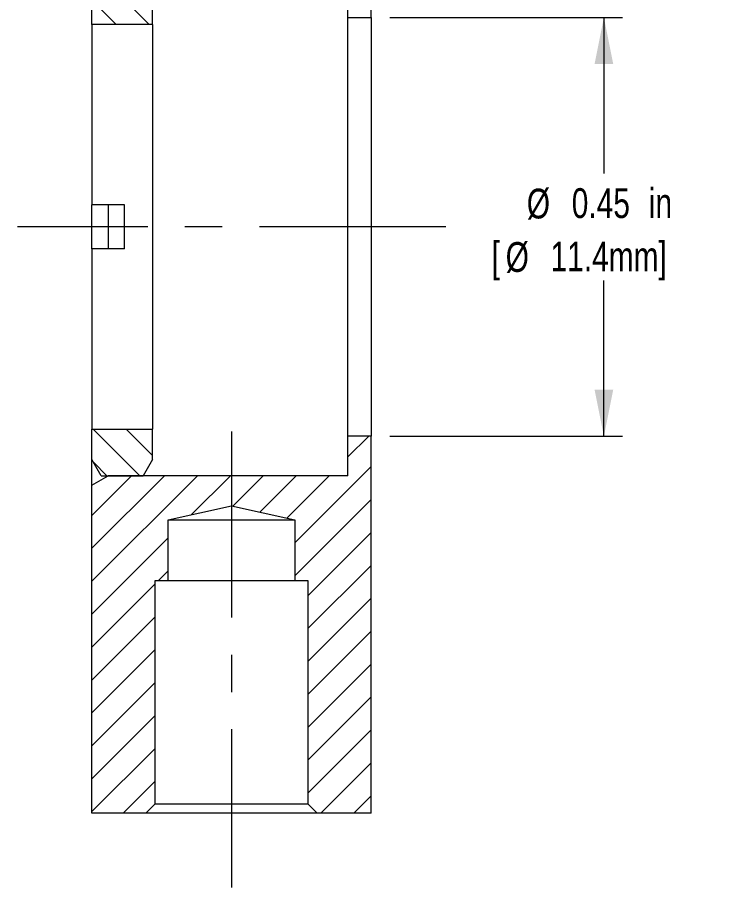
# Model space of a CAD drawing. Header units: inches. Extents: x 0.1 to 10.9, y 0.1 to 8.4.
# Drawn here: x 7.063 to 8.945, y 3.523 to 5.861 of the extents above; entities that cross this region are included whole.
import ezdxf

# ---------------------------------------------------------------- set-up
doc = ezdxf.new("R2010")
doc.units = ezdxf.units.IN
doc.header["$MEASUREMENT"] = 0
doc.linetypes.add('CENTERX2', pattern=[0.8, 0.5, -0.1, 0.1, -0.1])
doc.styles.add('SLDTEXTSTYLE0', font='TXT', dxfattribs={"width": 0.75})
doc.dimstyles.new('SLDDIMSTYLE7', dxfattribs={"dimtxt": 0.08, "dimasz": 0.125, "dimexe": 0, "dimexo": 0.0625, "dimgap": 0.02, "dimtad": 0, "dimtih": 1, "dimtoh": 1, "dimlfac": 0.4, "dimrnd": 1e-09, "dimdsep": 46, "dimtxsty": 'SLDTEXTSTYLE0', "dimsah": 1, "dimcen": 0.09, "dimadec": 0, "dimazin": 2, "dimtfac": 1, "dimtofl": 0, "dimtmove": 0, "dimatfit": 3, "dimfxl": 1, "dimfrac": 2, "dimtolj": 1, "dimtzin": 12, "dimarcsym": 0})

# ---------------------------------------------------------------- blocks, each defined once
blk = doc.blocks.new('_D_7')
at = {"color": 8, "linetype": 'Continuous', "lineweight": 0}
for p, q in [((8.0627, 5.8606), (8.6875, 5.8606)), ((8.6375, 5.8606), (8.6375, 5.4409)), ((8.6375, 4.7356), (8.6375, 5.154)), ((8.0627, 4.7356), (8.6875, 4.7356))]:
    blk.add_line(p, q, dxfattribs=at)
for points in [[(8.6375, 5.8606), (8.6125, 5.7356), (8.6625, 5.7356)], [(8.6375, 4.7356), (8.6625, 4.8606), (8.6125, 4.8606)]]:
    blk.add_solid(points, dxfattribs=at)
at = {"color": 8, "linetype": 'Continuous', "lineweight": 0, "char_height": 0.08, "attachment_point": 1, "style": 'SLDTEXTSTYLE0'}
for s, insert in [('%%c', (8.4305, 5.4006)), ('0.45', (8.5512, 5.4018)), ('in', (8.7581, 5.4018)), ('[', (8.3362, 5.2584)), ('%%c', (8.3737, 5.2571)), ('11.4mm]', (8.4943, 5.2584))]:
    blk.add_mtext(s, dxfattribs=dict(at, insert=insert))

msp = doc.modelspace()

# ---------------------------------------------------------------- hatches: boundary and pattern name
at = {"linetype": 'Continuous', "lineweight": 0}
h = msp.add_hatch(dxfattribs=at)
h.set_pattern_fill('ANSI31', scale=0.5, angle=90, style=0)
h.paths.add_polyline_path([(7.2627, 5.8419), (7.4252, 5.8419), (7.4252, 5.9236), (7.4002, 5.9669), (7.2877, 5.9669), (7.2627, 5.9236)], flags=0)
h = msp.add_hatch(dxfattribs=at)
h.set_pattern_fill('ANSI31', scale=0.5, angle=90, style=0)
h.paths.add_polyline_path([(7.4002, 4.6294), (7.4252, 4.6727), (7.4252, 4.7544), (7.2627, 4.7544), (7.2627, 4.6727), (7.2877, 4.6294)], flags=0)
h = msp.add_hatch(dxfattribs=at)
h.set_pattern_fill('ANSI31', scale=0.5, style=0)
h.paths.add_polyline_path([(7.263, 4.1731), (7.263, 4.1561), (7.2627, 4.1561), (7.2627, 4.0991), (7.263, 4.0991), (7.263, 4.082), (7.2627, 4.082), (7.2627, 3.7231), (7.4077, 3.7231), (7.4327, 3.7481), (7.4327, 4.3481), (7.4677, 4.3481), (7.4677, 4.5106), (7.6377, 4.5483), (7.8077, 4.5106), (7.8077, 4.3481), (7.8427, 4.3481), (7.8427, 3.7481), (7.8677, 3.7231), (8.0127, 3.7231), (8.0127, 4.7356), (7.9502, 4.7356), (7.9502, 4.6294), (7.306, 4.6294), (7.2627, 4.6044), (7.2627, 4.4446), (7.263, 4.4446), (7.263, 4.2981), (7.2627, 4.2981), (7.2627, 4.1731)], flags=0)

# ---------------------------------------------------------------- linework, layer by layer
at = {"color": 7, "linetype": 'Continuous', "lineweight": 0}
for p, q in [((8.0127, 5.8606), (8.0127, 6.1731)), ((7.9502, 5.8606), (7.9502, 5.9669)), ((7.2627, 5.8419), (7.2627, 5.9236)), ((7.4252, 5.8419), (7.4252, 5.9236)), ((7.9502, 4.7356), (7.9502, 5.8606)), ((7.9502, 5.8606), (8.0127, 5.8606)), ((8.0127, 5.8606), (8.0127, 4.7356)), ((7.2627, 5.8419), (7.2627, 5.3569)), ((7.4252, 5.8419), (7.2627, 5.8419)), ((7.4252, 5.8419), (7.4252, 4.7544)), ((7.3502, 5.3569), (7.2627, 5.3569)), ((7.2627, 5.2394), (7.2627, 5.3569)), ((7.306, 5.3569), (7.306, 5.2394)), ((7.3502, 5.2394), (7.3502, 5.3569)), ((7.3502, 5.2394), (7.2627, 5.2394)), ((7.2627, 5.2394), (7.2627, 4.7544)), ((7.2627, 4.7544), (7.4252, 4.7544)), ((7.2627, 4.6727), (7.2627, 4.7544)), ((7.4252, 4.6727), (7.4252, 4.7544)), ((7.9502, 4.6294), (7.9502, 4.7356)), ((8.0127, 4.7356), (7.9502, 4.7356)), ((8.0127, 3.7231), (8.0127, 4.7356)), ((7.2877, 4.6294), (7.2627, 4.6727)), ((7.2627, 4.6044), (7.2627, 4.6727)), ((7.4252, 4.6727), (7.4002, 4.6294)), ((7.2627, 4.6044), (7.306, 4.6294)), ((7.2877, 4.6294), (7.4002, 4.6294)), ((7.9502, 4.6294), (7.306, 4.6294)), ((7.2627, 4.4446), (7.2627, 4.6044)), ((7.4677, 4.5106), (7.6377, 4.5483)), ((7.6377, 4.5483), (7.8077, 4.5106)), ((7.4677, 4.3481), (7.4677, 4.5106)), ((7.4677, 4.5106), (7.8077, 4.5106)), ((7.8077, 4.5106), (7.8077, 4.3481)), ((7.263, 4.4446), (7.2627, 4.4446)), ((7.2627, 4.4188), (7.2627, 4.4446)), ((7.263, 4.2981), (7.263, 4.4446)), ((7.263, 4.417), (7.2627, 4.417)), ((7.263, 4.4008), (7.2627, 4.4008)), ((7.263, 4.3832), (7.2627, 4.3832)), ((7.2627, 4.3545), (7.2627, 4.3814)), ((7.263, 4.3528), (7.2627, 4.3528)), ((7.4327, 4.3481), (7.4677, 4.3481)), ((7.4327, 3.7481), (7.4327, 4.3481)), ((7.4677, 4.3481), (7.8077, 4.3481)), ((7.8077, 4.3481), (7.8427, 4.3481)), ((7.8427, 4.3481), (7.8427, 3.7481)), ((7.263, 4.3221), (7.2627, 4.3221)), ((7.2627, 4.1731), (7.2627, 4.2981)), ((7.2627, 4.2981), (7.263, 4.2981)), ((7.263, 4.1731), (7.2627, 4.1731)), ((7.2627, 4.1561), (7.2627, 4.1731)), ((7.263, 4.1561), (7.263, 4.1731)), ((7.2627, 4.0991), (7.2627, 4.1561)), ((7.2627, 4.1561), (7.263, 4.1561)), ((7.263, 4.0991), (7.2627, 4.0991)), ((7.2627, 4.082), (7.2627, 4.0991)), ((7.263, 4.082), (7.263, 4.0991)), ((7.2627, 3.7231), (7.2627, 4.082)), ((7.2627, 4.082), (7.263, 4.082)), ((7.4327, 3.7481), (7.4077, 3.7231)), ((7.4327, 3.7481), (7.8427, 3.7481)), ((7.8677, 3.7231), (7.8427, 3.7481)), ((7.4077, 3.7231), (7.2627, 3.7231)), ((7.8677, 3.7231), (7.4077, 3.7231)), ((8.0127, 3.7231), (7.8677, 3.7231))]:
    msp.add_line(p, q, dxfattribs=at)
at = {"color": 7, "linetype": 'CENTERX2', "lineweight": 0}
for p, q in [((8.2127, 5.2981), (7.0627, 5.2981)), ((7.6377, 4.7483), (7.6377, 3.5231))]:
    msp.add_line(p, q, dxfattribs=at)

# ---------------------------------------------------------------- dimensions: what is measured, and where the dimension line sits
at = {"color": 8, "linetype": 'Continuous', "lineweight": 0}
dim = msp.add_linear_dim(base=(8.6375, 4.7356), p1=(8.0127, 5.8606), p2=(8.0127, 4.7356), angle=90, text='%%c<>in\\P[%%c11.4mm]', dimstyle='SLDDIMSTYLE7', dxfattribs=at)
dim.commit()
dim.dimension.update_dxf_attribs({"geometry": '_D_7', "text_midpoint": (8.6375, 5.2975), "dimtype": 160})

doc.saveas('drawing.dxf')
